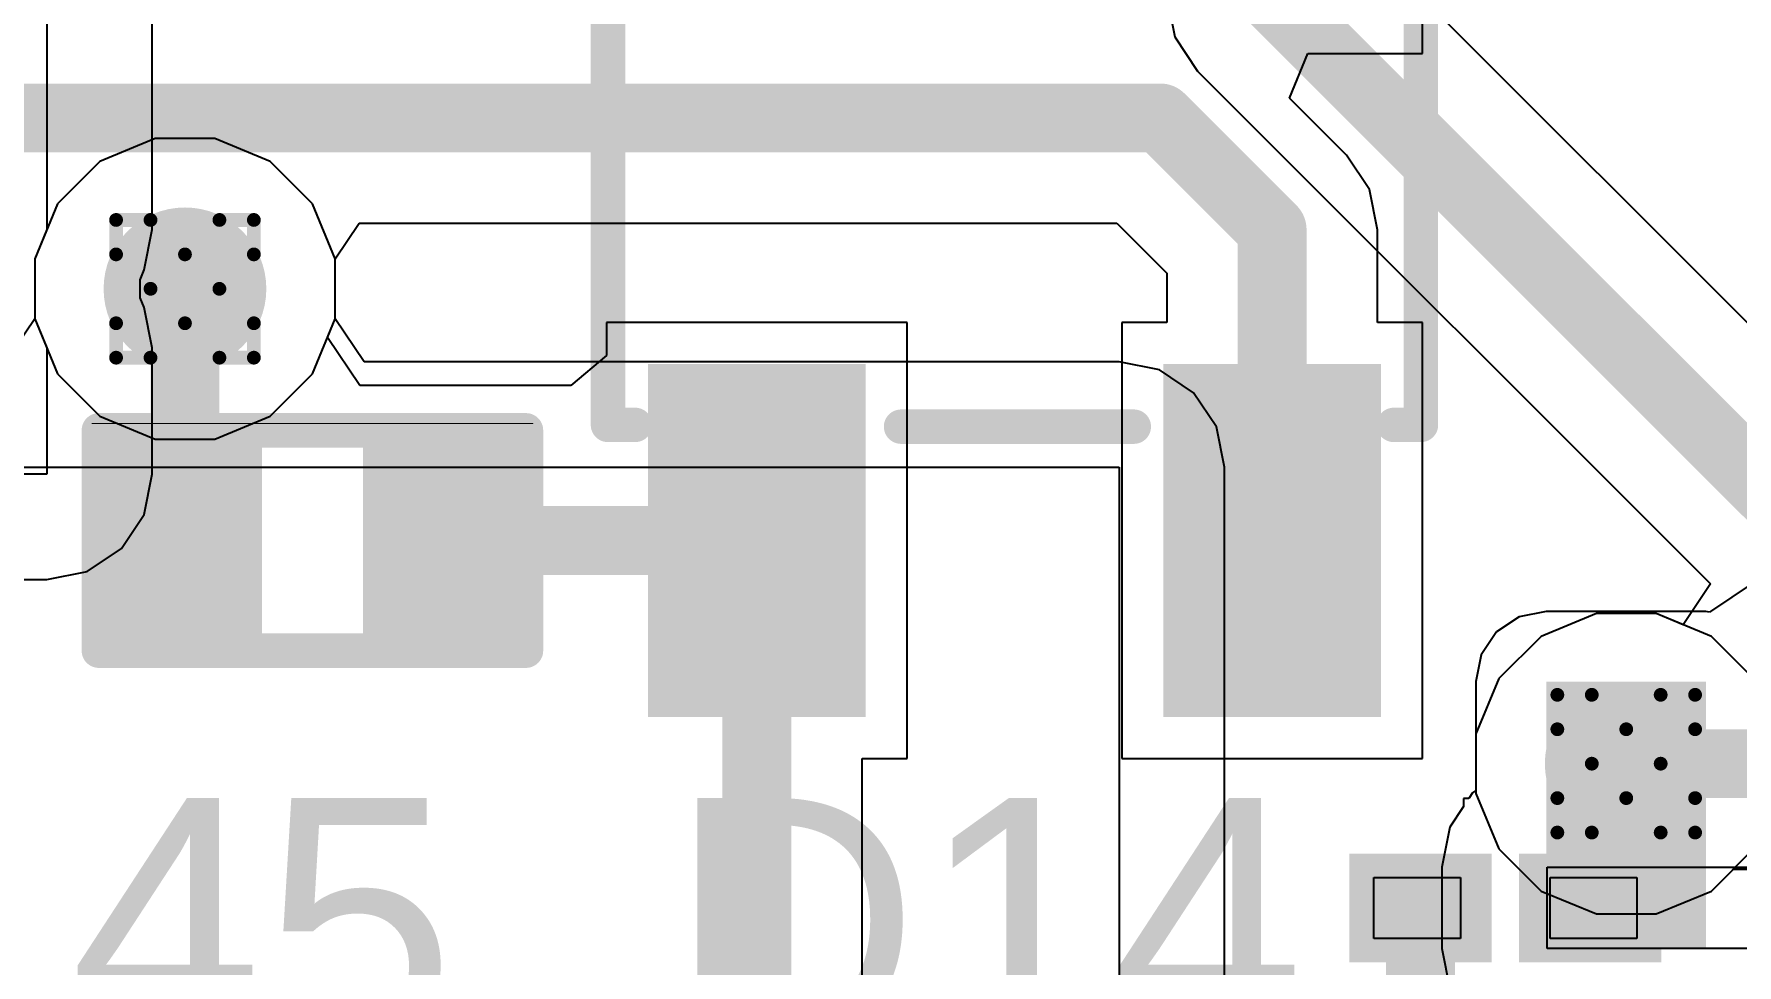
# Model space of a CAD drawing. Header units: inches. Extents: x -11 to 5379, y 0 to 5429.
# Drawn here: x 85.93 to 92.21, y 48.05 to 51.48 of the extents above; entities that cross this region are included whole.
import ezdxf

# ---------------------------------------------------------------- set-up
doc = ezdxf.new("R2010")
doc.units = ezdxf.units.IN
for name, color, linetype in [('Bottom Layer', 5, 'Continuous'), ('Drill Drawing', 1, 'Continuous'), ('GND', 16, 'Continuous'), ('PWR', 76, 'Continuous'), ('Top Layer', 1, 'Continuous'), ('Top Overlay', 2, 'Continuous'), ('Top Paste', 8, 'Continuous'), ('Top Solder', 216, 'Continuous'), ('Via Holes', 16, 'Continuous')]:
    doc.layers.add(name, color=color, linetype=linetype)
doc.styles.add('Arial', font='', dxfattribs={"height": 0.2})
doc.styles.get('Arial').set_extended_font_data('Arial')

# ---------------------------------------------------------------- blocks, each defined once
blk = doc.blocks.new('SOT_23_5_104')
at = {"layer": 'Top Layer'}
for points in [[(-1.85, 1.25), (-0.75, 1.25), (-0.75, 0.65), (-1.85, 0.65)], [(0.75, 1.25), (1.85, 1.25), (1.85, 0.65), (0.75, 0.65)], [(-1.85, 0.3), (-0.75, 0.3), (-0.75, -0.3), (-1.85, -0.3)], [(-1.85, -0.65), (-0.75, -0.65), (-0.75, -1.25), (-1.85, -1.25)], [(0.75, -0.65), (1.85, -0.65), (1.85, -1.25), (0.75, -1.25)]]:
    blk.add_hatch(color=1, dxfattribs=at).paths.add_polyline_path(points)
at = {"layer": 'Top Paste'}
for points in [[(-1.85, 1.25), (-0.75, 1.25), (-0.75, 0.65), (-1.85, 0.65)], [(0.75, 1.25), (1.85, 1.25), (1.85, 0.65), (0.75, 0.65)], [(-1.85, 0.3), (-0.75, 0.3), (-0.75, -0.3), (-1.85, -0.3)], [(-1.85, -0.65), (-0.75, -0.65), (-0.75, -1.25), (-1.85, -1.25)], [(0.75, -0.65), (1.85, -0.65), (1.85, -1.25), (0.75, -1.25)]]:
    blk.add_hatch(color=8, dxfattribs=at).paths.add_polyline_path(points)
at = {"layer": 'Top Solder'}
for points in [[(-1.9516, 1.3516), (-0.6484, 1.3516), (-0.6484, 0.5484), (-1.9516, 0.5484)], [(0.6484, 1.3516), (1.9516, 1.3516), (1.9516, 0.5484), (0.6484, 0.5484)], [(-1.9516, 0.4016), (-0.6484, 0.4016), (-0.6484, -0.4016), (-1.9516, -0.4016)], [(-1.9516, -0.5484), (-0.6484, -0.5484), (-0.6484, -1.3516), (-1.9516, -1.3516)], [(0.6484, -0.5484), (1.9516, -0.5484), (1.9516, -1.3516), (0.6484, -1.3516)]]:
    blk.add_hatch(color=216, dxfattribs=at).paths.add_polyline_path(points)
at = {"layer": 'Top Overlay'}
for points in [[(-0.879, 1.3986, 0.127, 0.127, 0), (-0.879, 1.4986, 0.127, 0.127, 0)], [(0.8736, 1.4986, 0.127, 0.127, 0), (-0.879, 1.4986, 0.127, 0.127, 0)], [(0.8736, 1.3986, 0.127, 0.127, 0), (0.8736, 1.4986, 0.127, 0.127, 0)], [(-2.1336, 0.8128, 0.127, 0.127, 0), (-2.1336, 1.0668, 0.127, 0.127, 0)], [(-2.0066, 0.9398, 0.127, 0.127, 0), (-2.1336, 1.0668, 0.127, 0.127, 0)], [(-2.1336, 0.8128, 0.127, 0.127, 0), (-2.0066, 0.9398, 0.127, 0.127, 0)], [(0.88, -0.418, 0.127, 0.127, 0), (0.88, 0.44, 0.127, 0.127, 0)], [(-0.879, -1.4986, 0.127, 0.127, 0), (-0.879, -1.3986, 0.127, 0.127, 0)], [(0.8736, -1.4986, 0.127, 0.127, 0), (0.8736, -1.3986, 0.127, 0.127, 0)], [(0.8736, -1.4986, 0.127, 0.127, 0), (-0.879, -1.4986, 0.127, 0.127, 0)]]:
    blk.add_lwpolyline(points, format="xyseb", dxfattribs=at)
for points in [[(-0.9108, 1.4986, 0.0635, 0.0635, 1), (-0.8473, 1.4986, 0.0635, 0.0635, 1)], [(-0.9108, 1.4986, 0.0635, 0.0635, 1), (-0.8473, 1.4986, 0.0635, 0.0635, 1)], [(0.8418, 1.4986, 0.0635, 0.0635, 1), (0.9053, 1.4986, 0.0635, 0.0635, 1)], [(0.8418, 1.4986, 0.0635, 0.0635, 1), (0.9053, 1.4986, 0.0635, 0.0635, 1)], [(-0.9108, 1.3986, 0.0635, 0.0635, 1), (-0.8473, 1.3986, 0.0635, 0.0635, 1)], [(0.8418, 1.3986, 0.0635, 0.0635, 1), (0.9053, 1.3986, 0.0635, 0.0635, 1)], [(-2.1654, 1.0668, 0.0635, 0.0635, 1), (-2.1019, 1.0668, 0.0635, 0.0635, 1)], [(-2.1654, 1.0668, 0.0635, 0.0635, 1), (-2.1019, 1.0668, 0.0635, 0.0635, 1)], [(-2.0383, 0.9398, 0.0635, 0.0635, 1), (-1.9748, 0.9398, 0.0635, 0.0635, 1)], [(-2.0383, 0.9398, 0.0635, 0.0635, 1), (-1.9748, 0.9398, 0.0635, 0.0635, 1)], [(-2.1654, 0.8128, 0.0635, 0.0635, 1), (-2.1019, 0.8128, 0.0635, 0.0635, 1)], [(-2.1654, 0.8128, 0.0635, 0.0635, 1), (-2.1019, 0.8128, 0.0635, 0.0635, 1)], [(0.8483, 0.44, 0.0635, 0.0635, 1), (0.9118, 0.44, 0.0635, 0.0635, 1)], [(0.8483, -0.418, 0.0635, 0.0635, 1), (0.9118, -0.418, 0.0635, 0.0635, 1)], [(-0.9108, -1.3986, 0.0635, 0.0635, 1), (-0.8473, -1.3986, 0.0635, 0.0635, 1)], [(0.8418, -1.3986, 0.0635, 0.0635, 1), (0.9053, -1.3986, 0.0635, 0.0635, 1)], [(-0.9108, -1.4986, 0.0635, 0.0635, 1), (-0.8473, -1.4986, 0.0635, 0.0635, 1)], [(-0.9108, -1.4986, 0.0635, 0.0635, 1), (-0.8473, -1.4986, 0.0635, 0.0635, 1)], [(0.8418, -1.4986, 0.0635, 0.0635, 1), (0.9053, -1.4986, 0.0635, 0.0635, 1)], [(0.8418, -1.4986, 0.0635, 0.0635, 1), (0.9053, -1.4986, 0.0635, 0.0635, 1)]]:
    blk.add_lwpolyline(points, format="xyseb", close=True, dxfattribs=at)
blk = doc.blocks.new('D_____0201_137')
at = {"layer": 'Top Layer'}
for points in [[(-0.525, 0.15), (-0.1, 0.15), (-0.1, -0.15), (-0.525, -0.15)], [(0.1, 0.15), (0.525, 0.15), (0.525, -0.15), (0.1, -0.15)]]:
    blk.add_hatch(color=1, dxfattribs=at).paths.add_polyline_path(points)
at = {"layer": 'Top Overlay'}
blk.add_hatch(color=2, dxfattribs=at).paths.add_polyline_path([(-0.7348, -0.1499), (-0.5824, -0.1499), (-0.5824, 0.1501), (-0.7348, 0.1501)])
at = {"layer": 'Top Solder'}
for points in [[(-0.575, 0.2), (-0.05, 0.2), (-0.05, -0.2), (-0.575, -0.2)], [(0.05, 0.2), (0.575, 0.2), (0.575, -0.2), (0.05, -0.2)]]:
    blk.add_hatch(color=216, dxfattribs=at).paths.add_polyline_path(points)
at = {"layer": 'Top Paste'}
for p, q in [((-0.485, -0.1125), (-0.485, 0.1125)), ((-0.485, 0.1125), (-0.165, 0.1125)), ((-0.165, 0.1125), (-0.165, -0.1125)), ((0.165, -0.1125), (0.165, 0.1125)), ((0.165, 0.1125), (0.485, 0.1125)), ((0.485, 0.1125), (0.485, -0.1125)), ((-0.165, -0.1125), (-0.485, -0.1125)), ((0.485, -0.1125), (0.165, -0.1125))]:
    blk.add_line(p, q, dxfattribs=at)
blk = doc.blocks.new('R___0402_330')
at = {"layer": 'Top Layer'}
for points in [[(-0.6985, -0.3175), (-0.6985, 0.3175), (-0.2413, 0.3175), (-0.2413, -0.3175)], [(0.2413, -0.3175), (0.2413, 0.3175), (0.6985, 0.3175), (0.6985, -0.3175)]]:
    blk.add_hatch(color=1, dxfattribs=at).paths.add_polyline_path(points)
at = {"layer": 'Top Paste'}
for points in [[(-0.6985, -0.3175), (-0.6985, 0.3175), (-0.2413, 0.3175), (-0.2413, -0.3175)], [(0.2413, -0.3175), (0.2413, 0.3175), (0.6985, 0.3175), (0.6985, -0.3175)]]:
    blk.add_hatch(color=8, dxfattribs=at).paths.add_polyline_path(points)
at = {"layer": 'Top Solder'}
for points in [[(-0.7535, -0.3725), (-0.7535, 0.3725), (-0.1863, 0.3725), (-0.1863, -0.3725)], [(0.1863, -0.3725), (0.1863, 0.3725), (0.7535, 0.3725), (0.7535, -0.3725)]]:
    blk.add_hatch(color=216, dxfattribs=at).paths.add_polyline_path(points)
at = {"layer": 'Top Overlay'}
for points in [[(-0.7874, 0.4064, 0.127, 0.127, 0), (-0.7874, -0.4064, 0.127, 0.127, 0)], [(0.7874, 0.4064, 0.127, 0.127, 0), (-0.7874, 0.4064, 0.127, 0.127, 0)], [(0.7874, 0.4064, 0.127, 0.127, 0), (0.7874, -0.4064, 0.127, 0.127, 0)], [(0.7874, -0.4064, 0.127, 0.127, 0), (-0.7874, -0.4064, 0.127, 0.127, 0)], [(0.8128, -0.4318, 0.00323, 0.00323, 0), (-0.8128, -0.4318, 0.00323, 0.00323, 0)]]:
    blk.add_lwpolyline(points, format="xyseb", dxfattribs=at)
for points in [[(-0.8191, 0.4064, 0.0635, 0.0635, 1), (-0.7556, 0.4064, 0.0635, 0.0635, 1)], [(-0.8191, 0.4064, 0.0635, 0.0635, 1), (-0.7556, 0.4064, 0.0635, 0.0635, 1)], [(0.7556, 0.4064, 0.0635, 0.0635, 1), (0.8191, 0.4064, 0.0635, 0.0635, 1)], [(0.7556, 0.4064, 0.0635, 0.0635, 1), (0.8191, 0.4064, 0.0635, 0.0635, 1)], [(-0.8191, -0.4064, 0.0635, 0.0635, 1), (-0.7556, -0.4064, 0.0635, 0.0635, 1)], [(-0.8191, -0.4064, 0.0635, 0.0635, 1), (-0.7556, -0.4064, 0.0635, 0.0635, 1)], [(0.7556, -0.4064, 0.0635, 0.0635, 1), (0.8191, -0.4064, 0.0635, 0.0635, 1)], [(0.7556, -0.4064, 0.0635, 0.0635, 1), (0.8191, -0.4064, 0.0635, 0.0635, 1)], [(-0.8136, -0.4318, 0.00161, 0.00161, 1), (-0.812, -0.4318, 0.00161, 0.00161, 1)], [(0.812, -0.4318, 0.00161, 0.00161, 1), (0.8136, -0.4318, 0.00161, 0.00161, 1)]]:
    blk.add_lwpolyline(points, format="xyseb", close=True, dxfattribs=at)

msp = doc.modelspace()

# ---------------------------------------------------------------- hatches: boundary and pattern name
at = {"layer": 'Bottom Layer'}
h = msp.add_hatch(color=5, dxfattribs=at)
edge = h.paths.add_edge_path()
edge.add_arc((86.4883, 50.5439), 0.3, 0, 360)
h = msp.add_hatch(color=5, dxfattribs=at)
edge = h.paths.add_edge_path()
edge.add_arc((91.802, 48.7923), 0.3, 0, 360)
at = {"layer": 'GND'}
h = msp.add_hatch(color=16, dxfattribs=at)
edge = h.paths.add_edge_path()
edge.add_arc((86.4883, 50.5439), 0.3, 0, 360)
h = msp.add_hatch(color=16, dxfattribs=at)
edge = h.paths.add_edge_path()
edge.add_arc((91.802, 48.7923), 0.3, 0, 360)
at = {"layer": 'PWR'}
h = msp.add_hatch(color=76, dxfattribs=at)
edge = h.paths.add_edge_path()
edge.add_arc((86.4883, 50.5439), 0.3, 0, 360)
h = msp.add_hatch(color=76, dxfattribs=at)
edge = h.paths.add_edge_path()
edge.add_arc((91.802, 48.7923), 0.3, 0, 360)
at = {"layer": 'Top Layer'}
h = msp.add_hatch(color=1, dxfattribs=at)
edge = h.paths.add_edge_path()
edge.add_arc((86.4883, 50.5439), 0.3, 0, 360)
h = msp.add_hatch(color=1, dxfattribs=at)
edge = h.paths.add_edge_path()
edge.add_arc((91.802, 48.7923), 0.3, 0, 360)
msp.add_hatch(color=1, dxfattribs=at).paths.add_polyline_path([(91.5069, 48.11), (92.096, 48.11), (92.096, 49.095), (91.5069, 49.095)])
at = {"layer": 'Via Holes'}
h = msp.add_hatch(color=7, dxfattribs=at)
edge = h.paths.add_edge_path()
edge.add_arc((86.4883, 50.5439), 0.15, 0, 360)
h = msp.add_hatch(color=7, dxfattribs=at)
edge = h.paths.add_edge_path()
edge.add_arc((91.802, 48.7923), 0.15, 0, 360)

# ---------------------------------------------------------------- linework, layer by layer
at = {"layer": 'Bottom Layer'}
for p, q in [((92.6634, 50.0039), (90.8849, 51.7824)), ((90.108, 51.6215), (90.1376, 51.4728)), ((90.1376, 51.4728), (90.2218, 51.3468)), ((90.2218, 51.3468), (92.1131, 49.4555)), ((86.3781, 51.0979), (86.1745, 51.0136)), ((86.5985, 51.0979), (86.3781, 51.0979)), ((86.8021, 51.0136), (86.5985, 51.0979)), ((86.1745, 51.0136), (86.0186, 50.8577)), ((86.9579, 50.8577), (86.8021, 51.0136)), ((86.0186, 50.8577), (85.9343, 50.6541)), ((87.0423, 50.6541), (86.9579, 50.8577)), ((85.9343, 50.6541), (85.9343, 50.4337)), ((87.0423, 50.4337), (87.0423, 50.6541)), ((85.9343, 50.4337), (86.0186, 50.2301)), ((86.9579, 50.2301), (87.0423, 50.4337)), ((86.0186, 50.2301), (86.1745, 50.0743)), ((86.8021, 50.0743), (86.9579, 50.2301)), ((86.1745, 50.0743), (86.3781, 49.9899)), ((86.5985, 49.9899), (86.8021, 50.0743)), ((86.3781, 49.9899), (86.5985, 49.9899)), ((92.1131, 49.4555), (92.0124, 49.3048)), ((91.6918, 49.3463), (91.4882, 49.2619)), ((91.9122, 49.3463), (91.6918, 49.3463)), ((92.0124, 49.3048), (91.9122, 49.3463)), ((91.4882, 49.2619), (91.3323, 49.1061)), ((91.3323, 49.1061), (91.248, 48.9025)), ((91.248, 48.9025), (91.248, 48.6821)), ((91.248, 48.6821), (91.3323, 48.4785)), ((91.3323, 48.4785), (91.4882, 48.3226)), ((92.1158, 48.3226), (92.197, 48.4038)), ((92.197, 48.4038), (99.0725, 48.4038)), ((91.4882, 48.3226), (91.6918, 48.2383)), ((91.9122, 48.2383), (92.1158, 48.3226)), ((91.6918, 48.2383), (91.9122, 48.2383))]:
    msp.add_line(p, q, dxfattribs=at)
for points in [[(90.4965, 51.6215, 0.254, 0.254, 0), (92.5025, 49.6155, 0.254, 0.254, 0)], [(91.802, 48.7923, 0.254, 0.254, 0), (99.4653, 48.7923, 0.254, 0.254, 0)]]:
    msp.add_lwpolyline(points, format="xyseb", dxfattribs=at)
msp.add_lwpolyline([(91.7385, 48.7923, 0.127, 0.127, 1), (91.8655, 48.7923, 0.127, 0.127, 1)], format="xyseb", close=True, dxfattribs=at)
at = {"layer": 'Drill Drawing'}
for points in [[(86.2343, 50.6709, 0.0508, 0.0508, 0), (86.2343, 50.7979, 0.0508, 0.0508, 0)], [(86.2343, 50.7979, 0.0508, 0.0508, 0), (86.3613, 50.7979, 0.0508, 0.0508, 0)], [(86.3613, 50.7979, 0.0508, 0.0508, 0), (86.4883, 50.6709, 0.0508, 0.0508, 0)], [(86.4883, 50.6709, 0.0508, 0.0508, 0), (86.6153, 50.7979, 0.0508, 0.0508, 0)], [(86.6153, 50.7979, 0.0508, 0.0508, 0), (86.7423, 50.7979, 0.0508, 0.0508, 0)], [(86.7423, 50.6709, 0.0508, 0.0508, 0), (86.7423, 50.7979, 0.0508, 0.0508, 0)], [(86.2343, 50.6709, 0.0508, 0.0508, 0), (86.3613, 50.5439, 0.0508, 0.0508, 0)], [(86.6153, 50.5439, 0.0508, 0.0508, 0), (86.7423, 50.6709, 0.0508, 0.0508, 0)], [(86.2343, 50.4169, 0.0508, 0.0508, 0), (86.3613, 50.5439, 0.0508, 0.0508, 0)], [(86.6153, 50.5439, 0.0508, 0.0508, 0), (86.7423, 50.4169, 0.0508, 0.0508, 0)], [(86.2343, 50.2899, 0.0508, 0.0508, 0), (86.2343, 50.4169, 0.0508, 0.0508, 0)], [(86.3613, 50.2899, 0.0508, 0.0508, 0), (86.4883, 50.4169, 0.0508, 0.0508, 0)], [(86.4883, 50.4169, 0.0508, 0.0508, 0), (86.6153, 50.2899, 0.0508, 0.0508, 0)], [(86.7423, 50.2899, 0.0508, 0.0508, 0), (86.7423, 50.4169, 0.0508, 0.0508, 0)], [(86.2343, 50.2899, 0.0508, 0.0508, 0), (86.3613, 50.2899, 0.0508, 0.0508, 0)], [(86.6153, 50.2899, 0.0508, 0.0508, 0), (86.7423, 50.2899, 0.0508, 0.0508, 0)], [(91.548, 48.9193, 0.0508, 0.0508, 0), (91.548, 49.0463, 0.0508, 0.0508, 0)], [(91.548, 49.0463, 0.0508, 0.0508, 0), (91.675, 49.0463, 0.0508, 0.0508, 0)], [(91.675, 49.0463, 0.0508, 0.0508, 0), (91.802, 48.9193, 0.0508, 0.0508, 0)], [(91.802, 48.9193, 0.0508, 0.0508, 0), (91.929, 49.0463, 0.0508, 0.0508, 0)], [(91.929, 49.0463, 0.0508, 0.0508, 0), (92.056, 49.0463, 0.0508, 0.0508, 0)], [(92.056, 48.9193, 0.0508, 0.0508, 0), (92.056, 49.0463, 0.0508, 0.0508, 0)], [(91.548, 48.9193, 0.0508, 0.0508, 0), (91.675, 48.7923, 0.0508, 0.0508, 0)], [(91.929, 48.7923, 0.0508, 0.0508, 0), (92.056, 48.9193, 0.0508, 0.0508, 0)], [(91.548, 48.6653, 0.0508, 0.0508, 0), (91.675, 48.7923, 0.0508, 0.0508, 0)], [(91.929, 48.7923, 0.0508, 0.0508, 0), (92.056, 48.6653, 0.0508, 0.0508, 0)], [(91.548, 48.5383, 0.0508, 0.0508, 0), (91.548, 48.6653, 0.0508, 0.0508, 0)], [(91.675, 48.5383, 0.0508, 0.0508, 0), (91.802, 48.6653, 0.0508, 0.0508, 0)], [(91.802, 48.6653, 0.0508, 0.0508, 0), (91.929, 48.5383, 0.0508, 0.0508, 0)], [(92.056, 48.5383, 0.0508, 0.0508, 0), (92.056, 48.6653, 0.0508, 0.0508, 0)], [(91.548, 48.5383, 0.0508, 0.0508, 0), (91.675, 48.5383, 0.0508, 0.0508, 0)], [(91.929, 48.5383, 0.0508, 0.0508, 0), (92.056, 48.5383, 0.0508, 0.0508, 0)]]:
    msp.add_lwpolyline(points, format="xyseb", dxfattribs=at)
for points in [[(86.2216, 50.7979, 0.0254, 0.0254, 1), (86.247, 50.7979, 0.0254, 0.0254, 1)], [(86.2216, 50.7979, 0.0254, 0.0254, 1), (86.247, 50.7979, 0.0254, 0.0254, 1)], [(86.3486, 50.7979, 0.0254, 0.0254, 1), (86.374, 50.7979, 0.0254, 0.0254, 1)], [(86.3486, 50.7979, 0.0254, 0.0254, 1), (86.374, 50.7979, 0.0254, 0.0254, 1)], [(86.6026, 50.7979, 0.0254, 0.0254, 1), (86.628, 50.7979, 0.0254, 0.0254, 1)], [(86.6026, 50.7979, 0.0254, 0.0254, 1), (86.628, 50.7979, 0.0254, 0.0254, 1)], [(86.7296, 50.7979, 0.0254, 0.0254, 1), (86.755, 50.7979, 0.0254, 0.0254, 1)], [(86.7296, 50.7979, 0.0254, 0.0254, 1), (86.755, 50.7979, 0.0254, 0.0254, 1)], [(86.2216, 50.6709, 0.0254, 0.0254, 1), (86.247, 50.6709, 0.0254, 0.0254, 1)], [(86.2216, 50.6709, 0.0254, 0.0254, 1), (86.247, 50.6709, 0.0254, 0.0254, 1)], [(86.4756, 50.6709, 0.0254, 0.0254, 1), (86.501, 50.6709, 0.0254, 0.0254, 1)], [(86.4756, 50.6709, 0.0254, 0.0254, 1), (86.501, 50.6709, 0.0254, 0.0254, 1)], [(86.7296, 50.6709, 0.0254, 0.0254, 1), (86.755, 50.6709, 0.0254, 0.0254, 1)], [(86.7296, 50.6709, 0.0254, 0.0254, 1), (86.755, 50.6709, 0.0254, 0.0254, 1)], [(86.3486, 50.5439, 0.0254, 0.0254, 1), (86.374, 50.5439, 0.0254, 0.0254, 1)], [(86.3486, 50.5439, 0.0254, 0.0254, 1), (86.374, 50.5439, 0.0254, 0.0254, 1)], [(86.6026, 50.5439, 0.0254, 0.0254, 1), (86.628, 50.5439, 0.0254, 0.0254, 1)], [(86.6026, 50.5439, 0.0254, 0.0254, 1), (86.628, 50.5439, 0.0254, 0.0254, 1)], [(86.2216, 50.4169, 0.0254, 0.0254, 1), (86.247, 50.4169, 0.0254, 0.0254, 1)], [(86.2216, 50.4169, 0.0254, 0.0254, 1), (86.247, 50.4169, 0.0254, 0.0254, 1)], [(86.4756, 50.4169, 0.0254, 0.0254, 1), (86.501, 50.4169, 0.0254, 0.0254, 1)], [(86.4756, 50.4169, 0.0254, 0.0254, 1), (86.501, 50.4169, 0.0254, 0.0254, 1)], [(86.7296, 50.4169, 0.0254, 0.0254, 1), (86.755, 50.4169, 0.0254, 0.0254, 1)], [(86.7296, 50.4169, 0.0254, 0.0254, 1), (86.755, 50.4169, 0.0254, 0.0254, 1)], [(86.2216, 50.2899, 0.0254, 0.0254, 1), (86.247, 50.2899, 0.0254, 0.0254, 1)], [(86.2216, 50.2899, 0.0254, 0.0254, 1), (86.247, 50.2899, 0.0254, 0.0254, 1)], [(86.3486, 50.2899, 0.0254, 0.0254, 1), (86.374, 50.2899, 0.0254, 0.0254, 1)], [(86.3486, 50.2899, 0.0254, 0.0254, 1), (86.374, 50.2899, 0.0254, 0.0254, 1)], [(86.6026, 50.2899, 0.0254, 0.0254, 1), (86.628, 50.2899, 0.0254, 0.0254, 1)], [(86.6026, 50.2899, 0.0254, 0.0254, 1), (86.628, 50.2899, 0.0254, 0.0254, 1)], [(86.7296, 50.2899, 0.0254, 0.0254, 1), (86.755, 50.2899, 0.0254, 0.0254, 1)], [(86.7296, 50.2899, 0.0254, 0.0254, 1), (86.755, 50.2899, 0.0254, 0.0254, 1)], [(91.5353, 49.0463, 0.0254, 0.0254, 1), (91.5607, 49.0463, 0.0254, 0.0254, 1)], [(91.5353, 49.0463, 0.0254, 0.0254, 1), (91.5607, 49.0463, 0.0254, 0.0254, 1)], [(91.6623, 49.0463, 0.0254, 0.0254, 1), (91.6877, 49.0463, 0.0254, 0.0254, 1)], [(91.6623, 49.0463, 0.0254, 0.0254, 1), (91.6877, 49.0463, 0.0254, 0.0254, 1)], [(91.9163, 49.0463, 0.0254, 0.0254, 1), (91.9417, 49.0463, 0.0254, 0.0254, 1)], [(91.9163, 49.0463, 0.0254, 0.0254, 1), (91.9417, 49.0463, 0.0254, 0.0254, 1)], [(92.0433, 49.0463, 0.0254, 0.0254, 1), (92.0687, 49.0463, 0.0254, 0.0254, 1)], [(92.0433, 49.0463, 0.0254, 0.0254, 1), (92.0687, 49.0463, 0.0254, 0.0254, 1)], [(91.5353, 48.9193, 0.0254, 0.0254, 1), (91.5607, 48.9193, 0.0254, 0.0254, 1)], [(91.5353, 48.9193, 0.0254, 0.0254, 1), (91.5607, 48.9193, 0.0254, 0.0254, 1)], [(91.7893, 48.9193, 0.0254, 0.0254, 1), (91.8147, 48.9193, 0.0254, 0.0254, 1)], [(91.7893, 48.9193, 0.0254, 0.0254, 1), (91.8147, 48.9193, 0.0254, 0.0254, 1)], [(92.0433, 48.9193, 0.0254, 0.0254, 1), (92.0687, 48.9193, 0.0254, 0.0254, 1)], [(92.0433, 48.9193, 0.0254, 0.0254, 1), (92.0687, 48.9193, 0.0254, 0.0254, 1)], [(91.6623, 48.7923, 0.0254, 0.0254, 1), (91.6877, 48.7923, 0.0254, 0.0254, 1)], [(91.6623, 48.7923, 0.0254, 0.0254, 1), (91.6877, 48.7923, 0.0254, 0.0254, 1)], [(91.9163, 48.7923, 0.0254, 0.0254, 1), (91.9417, 48.7923, 0.0254, 0.0254, 1)], [(91.9163, 48.7923, 0.0254, 0.0254, 1), (91.9417, 48.7923, 0.0254, 0.0254, 1)], [(91.5353, 48.6653, 0.0254, 0.0254, 1), (91.5607, 48.6653, 0.0254, 0.0254, 1)], [(91.5353, 48.6653, 0.0254, 0.0254, 1), (91.5607, 48.6653, 0.0254, 0.0254, 1)], [(91.7893, 48.6653, 0.0254, 0.0254, 1), (91.8147, 48.6653, 0.0254, 0.0254, 1)], [(91.7893, 48.6653, 0.0254, 0.0254, 1), (91.8147, 48.6653, 0.0254, 0.0254, 1)], [(92.0433, 48.6653, 0.0254, 0.0254, 1), (92.0687, 48.6653, 0.0254, 0.0254, 1)], [(92.0433, 48.6653, 0.0254, 0.0254, 1), (92.0687, 48.6653, 0.0254, 0.0254, 1)], [(91.5353, 48.5383, 0.0254, 0.0254, 1), (91.5607, 48.5383, 0.0254, 0.0254, 1)], [(91.5353, 48.5383, 0.0254, 0.0254, 1), (91.5607, 48.5383, 0.0254, 0.0254, 1)], [(91.6623, 48.5383, 0.0254, 0.0254, 1), (91.6877, 48.5383, 0.0254, 0.0254, 1)], [(91.6623, 48.5383, 0.0254, 0.0254, 1), (91.6877, 48.5383, 0.0254, 0.0254, 1)], [(91.9163, 48.5383, 0.0254, 0.0254, 1), (91.9417, 48.5383, 0.0254, 0.0254, 1)], [(91.9163, 48.5383, 0.0254, 0.0254, 1), (91.9417, 48.5383, 0.0254, 0.0254, 1)], [(92.0433, 48.5383, 0.0254, 0.0254, 1), (92.0687, 48.5383, 0.0254, 0.0254, 1)], [(92.0433, 48.5383, 0.0254, 0.0254, 1), (92.0687, 48.5383, 0.0254, 0.0254, 1)]]:
    msp.add_lwpolyline(points, format="xyseb", close=True, dxfattribs=at)
at = {"layer": 'GND'}
for p, q in [((86.3781, 51.0979), (86.1745, 51.0136)), ((86.5985, 51.0979), (86.3781, 51.0979)), ((86.8021, 51.0136), (86.5985, 51.0979)), ((86.1745, 51.0136), (86.0186, 50.8577)), ((86.9579, 50.8577), (86.8021, 51.0136)), ((86.0186, 50.8577), (85.9343, 50.6541)), ((87.0423, 50.6541), (86.9579, 50.8577)), ((85.9343, 50.6541), (85.9343, 50.4337)), ((87.0423, 50.4337), (87.0423, 50.6541)), ((85.9343, 50.4337), (85.8276, 50.2741)), ((87.1489, 50.2741), (87.0423, 50.4337)), ((89.9322, 50.2741), (87.1489, 50.2741)), ((90.0809, 50.2445), (89.9322, 50.2741)), ((90.2069, 50.1603), (90.0809, 50.2445)), ((90.2911, 50.0343), (90.2069, 50.1603)), ((90.3207, 49.8856), (90.2911, 50.0343)), ((81.1631, 49.8856), (89.9322, 49.8856)), ((89.9322, 49.8856), (89.9322, 47.0154)), ((90.3207, 47.4039), (90.3207, 49.8856)), ((91.6918, 49.3463), (91.4882, 49.2619)), ((91.9122, 49.3463), (91.6918, 49.3463)), ((92.1158, 49.2619), (91.9122, 49.3463)), ((91.4882, 49.2619), (91.3323, 49.1061)), ((92.2717, 49.1061), (92.1158, 49.2619)), ((91.3323, 49.1061), (91.248, 48.9025)), ((91.248, 48.9025), (91.248, 48.6821)), ((91.248, 48.6821), (91.3323, 48.4785)), ((91.3323, 48.4785), (91.4882, 48.3226)), ((92.1158, 48.3226), (92.2717, 48.4785)), ((91.4882, 48.3226), (91.6918, 48.2383)), ((91.9122, 48.2383), (92.1158, 48.3226)), ((91.6918, 48.2383), (91.9122, 48.2383))]:
    msp.add_line(p, q, dxfattribs=at)
at = {"layer": 'PWR'}
for p, q in [((85.979, 60.5028), (85.979, 50.7621)), ((86.3675, 50.7621), (86.3675, 60.5028)), ((85.979, 50.7621), (85.9343, 50.6541)), ((86.3379, 50.6134), (86.3675, 50.7621)), ((85.9343, 50.6541), (85.9343, 50.4337)), ((86.3227, 50.5768), (86.3379, 50.6134)), ((86.3227, 50.511), (86.3227, 50.5768)), ((86.3379, 50.4744), (86.3227, 50.511)), ((85.9343, 50.4337), (85.979, 50.3257)), ((86.3675, 50.3257), (86.3379, 50.4744)), ((85.979, 50.3257), (85.979, 49.8602)), ((86.3675, 49.8602), (86.3675, 50.3257)), ((85.979, 49.8602), (82.4484, 49.8602)), ((86.3379, 49.7115), (86.3675, 49.8602)), ((86.2537, 49.5855), (86.3379, 49.7115)), ((86.1277, 49.5013), (86.2537, 49.5855)), ((85.979, 49.4717), (86.1277, 49.5013)), ((82.8369, 49.4717), (85.979, 49.4717)), ((91.6918, 49.3463), (91.4882, 49.2619)), ((91.9122, 49.3463), (91.6918, 49.3463)), ((92.1158, 49.2619), (91.9122, 49.3463)), ((91.4882, 49.2619), (91.3323, 49.1061)), ((92.2717, 49.1061), (92.1158, 49.2619)), ((91.3323, 49.1061), (91.248, 48.9025)), ((91.248, 48.9025), (91.248, 48.6821)), ((91.248, 48.6821), (91.3323, 48.4785)), ((91.3323, 48.4785), (91.4882, 48.3226)), ((92.1158, 48.3226), (92.2717, 48.4785)), ((91.4882, 48.3226), (91.6918, 48.2383)), ((91.9122, 48.2383), (92.1158, 48.3226)), ((91.6918, 48.2383), (91.9122, 48.2383))]:
    msp.add_line(p, q, dxfattribs=at)
at = {"layer": 'Top Layer'}
for p, q in [((91.0505, 51.4115), (91.0505, 53.1847)), ((90.5606, 51.2472), (90.6286, 51.4115)), ((90.6286, 51.4115), (91.0505, 51.4115)), ((90.7712, 51.0367), (90.5606, 51.2472)), ((90.8554, 50.9106), (90.7712, 51.0367)), ((90.8849, 50.762), (90.8554, 50.9106)), ((87.0423, 50.6541), (87.1302, 50.7856)), ((87.1302, 50.7856), (89.9234, 50.7856)), ((89.9234, 50.7856), (90.108, 50.6011)), ((90.8849, 50.4195), (90.8849, 50.762)), ((87.0423, 50.4337), (87.0423, 50.6541)), ((90.108, 50.6011), (90.108, 50.4195)), ((87.0137, 50.3648), (87.0423, 50.4337)), ((89.1505, 50.4195), (88.0425, 50.4195)), ((88.0425, 50.4195), (88.0425, 50.298)), ((89.1505, 48.8115), (89.1505, 50.4195)), ((90.108, 50.4195), (89.9425, 50.4195)), ((89.9425, 50.4195), (89.9425, 48.8115)), ((91.0505, 50.4195), (90.8849, 50.4195)), ((91.0505, 48.8115), (91.0505, 50.4195)), ((87.1325, 50.187), (87.0137, 50.3648)), ((88.0425, 50.298), (87.9107, 50.187)), ((87.9107, 50.187), (87.1325, 50.187)), ((92.2732, 49.4616), (92.1089, 49.3514)), ((91.5069, 49.354), (91.4078, 49.3343)), ((92.096, 49.354), (91.5069, 49.354)), ((92.1089, 49.3514), (92.096, 49.354)), ((91.4078, 49.3343), (91.3238, 49.2781)), ((91.3238, 49.2781), (91.2676, 49.1941)), ((91.2676, 49.1941), (91.2479, 49.095)), ((91.2479, 49.095), (91.2479, 48.693)), ((88.9849, 44.5938), (88.9849, 48.8115)), ((88.9849, 48.8115), (89.1505, 48.8115)), ((89.9425, 48.8115), (91.0505, 48.8115)), ((91.2216, 48.664), (91.2021, 48.664)), ((91.2021, 48.664), (91.2021, 48.6348)), ((91.2354, 48.6847), (91.2216, 48.664)), ((91.2479, 48.693), (91.2354, 48.6847)), ((91.2021, 48.6348), (91.1512, 48.5587)), ((91.1512, 48.5587), (91.1216, 48.41)), ((91.1216, 48.41), (91.1216, 48.11)), ((91.5101, 48.11), (91.5101, 48.41)), ((91.5101, 48.41), (92.6758, 48.41)), ((91.1216, 48.11), (91.1512, 47.9613)), ((92.318, 48.11), (91.5101, 48.11))]:
    msp.add_line(p, q, dxfattribs=at)
for points in [[(85.7176, 51.1741, 0.254, 0.254, 0), (90.0843, 51.1741, 0.254, 0.254, 0)], [(90.0843, 51.1741, 0.254, 0.254, 0), (90.4965, 50.762, 0.254, 0.254, 0)], [(90.4965, 49.6155, 0.254, 0.254, 0), (90.4965, 50.762, 0.254, 0.254, 0)], [(86.4883, 49.6155, 0.254, 0.254, 0), (86.4883, 50.5439, 0.254, 0.254, 0)], [(87.4281, 49.6155, 0.254, 0.254, 0), (88.5965, 49.6155, 0.254, 0.254, 0)], [(88.5965, 44.4329, 0.254, 0.254, 0), (88.5965, 49.6155, 0.254, 0.254, 0)], [(91.0436, 47.4858, 0.254, 0.254, 0), (91.0436, 48.26, 0.254, 0.254, 0)]]:
    msp.add_lwpolyline(points, format="xyseb", dxfattribs=at)
for points in [[(90.0208, 51.1741, 0.127, 0.127, 1), (90.1478, 51.1741, 0.127, 0.127, 1)], [(90.0208, 51.1741, 0.127, 0.127, 1), (90.1478, 51.1741, 0.127, 0.127, 1)], [(90.433, 50.762, 0.127, 0.127, 1), (90.56, 50.762, 0.127, 0.127, 1)], [(90.433, 50.762, 0.127, 0.127, 1), (90.56, 50.762, 0.127, 0.127, 1)], [(86.4248, 50.5439, 0.127, 0.127, 1), (86.5518, 50.5439, 0.127, 0.127, 1)], [(86.4248, 49.6155, 0.127, 0.127, 1), (86.5518, 49.6155, 0.127, 0.127, 1)], [(87.3646, 49.6155, 0.127, 0.127, 1), (87.4916, 49.6155, 0.127, 0.127, 1)], [(88.533, 49.6155, 0.127, 0.127, 1), (88.66, 49.6155, 0.127, 0.127, 1)], [(88.533, 49.6155, 0.127, 0.127, 1), (88.66, 49.6155, 0.127, 0.127, 1)], [(90.433, 49.6155, 0.127, 0.127, 1), (90.56, 49.6155, 0.127, 0.127, 1)], [(90.9801, 48.26, 0.127, 0.127, 1), (91.1071, 48.26, 0.127, 0.127, 1)]]:
    msp.add_lwpolyline(points, format="xyseb", close=True, dxfattribs=at)

# ---------------------------------------------------------------- block references
for name, p, rotation in [('SOT_23_5_104', (89.5465, 50.9155), 270), ('R___0402_330', (86.9582, 49.6155), 180), ('D_____0201_137', (91.3561, 48.26), 180)]:
    msp.add_blockref(name, p, dxfattribs=dict(rotation=rotation))

# ---------------------------------------------------------------- texts
at = {"layer": 'Top Overlay', "style": 'Arial'}
for s, p in [('R145', (84.4312, 47.7514)), ('D14', (88.2731, 47.7514))]:
    msp.add_text(s, height=0.9144, dxfattribs=at).set_placement(p)

doc.saveas('drawing.dxf')
